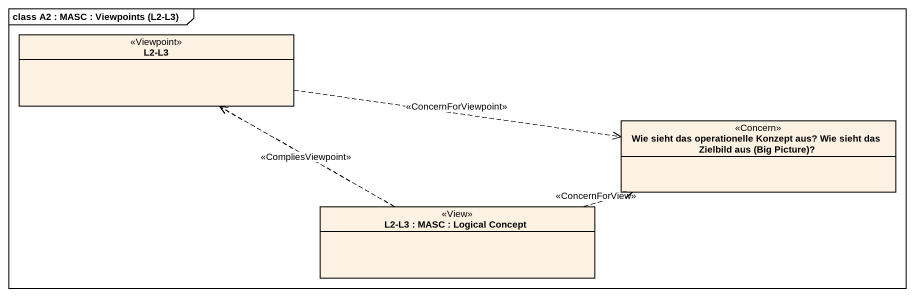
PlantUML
@startuml
mainframe class A2 : MASC : Viewpoints (L2-L3)
hide circle
hide empty members
class "L2-L3" as L2_L3 <<Viewpoint>>
class "Wie sieht das operationelle Konzept aus? Wie sieht das Zielbild aus (Big Picture)?" as Wie_sieht_das_operationelle <<Concern>>
class "L2-L3 : MASC : Logical Concept" as L2_L3_MASC_Logical_Concept <<View>>
L2_L3 .right.> Wie_sieht_das_operationelle : <<ConcernForViewpoint>>
L2_L3_MASC_Logical_Concept .left.> L2_L3 : <<CompliesViewpoint>>
L2_L3_MASC_Logical_Concept .right.> Wie_sieht_das_operationelle : <<ConcernForView>>
@enduml
